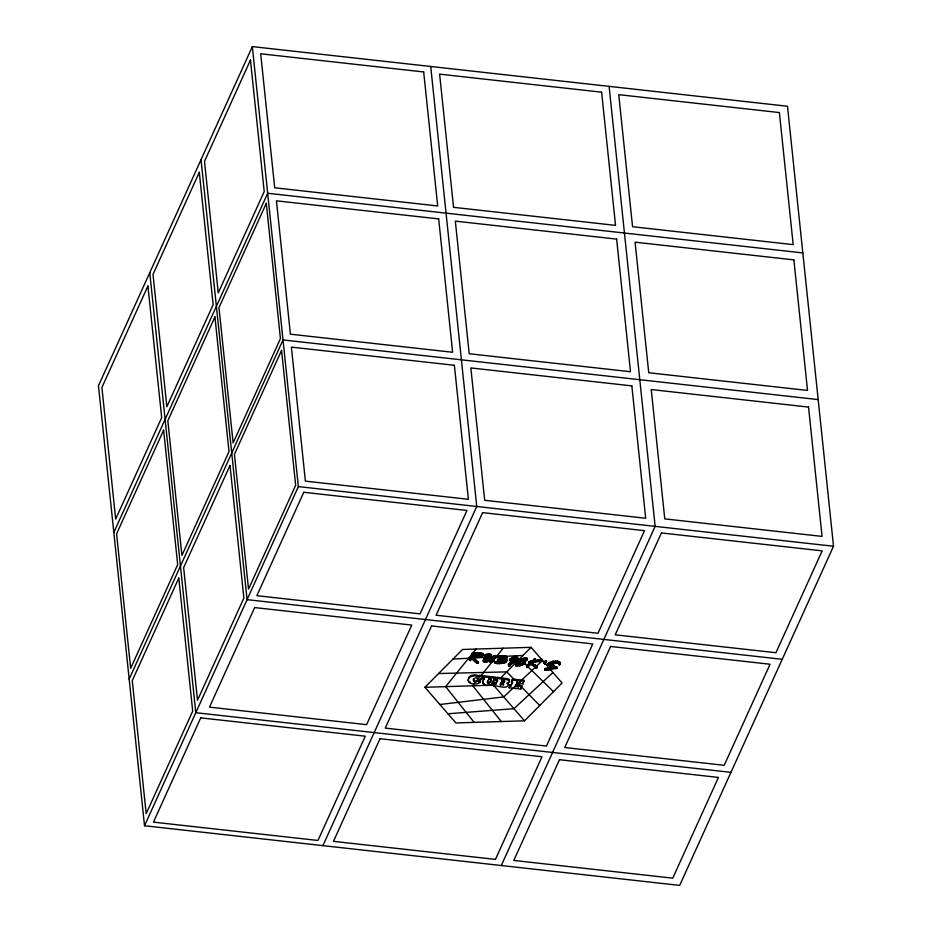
<?xml version="1.0" encoding="UTF-8"?>
<svg xmlns="http://www.w3.org/2000/svg" width="932" height="932" viewBox="0 0 932 932"><rect width="100%" height="100%" fill="white"/><g stroke="black" fill="none" stroke-linecap="round" stroke-linejoin="round"><path stroke-width="1.4" d="M505.971 660.613C484.605 664.376 508.534 664.178 505.575 659.658M506.064 661.697L506.158 660.019M553.154 666.578L544.777 668.593L544.731 669.957L549.088 669.922L557.033 668.069L553.911 668.407L555.181 667.405L553.992 666.543L554.004 665.285L548.843 664.038M555.181 667.405L554.004 665.285M522.468 661.091L523.027 662.536L523.9 662.244L523.854 660.497L522.468 661.091L524.192 660.974M473.025 657.549C487.285 668.442 466.99 660.415 475.471 657.142C478.99 658.213 488.053 655.394 480.819 653.157C476.998 651.631 465.045 654.509 475.996 654.217C477.883 654.509 481.914 654.381 482.24 655.988C480.597 656.955 474.108 655.406 476.532 654.672M506.356 661.219C502.791 657.584 487.995 664.097 499.785 663.596C504.13 663.293 510.468 662.186 503.863 658.435L505.33 658.213M495.008 661.86L495.172 663.188M511.983 657.98C509.734 661.743 508.511 660.345 512.111 657.444C514.406 655.522 520.184 656.606 517.074 660.147C512.495 662.769 503.886 671.308 512.006 661.266C513.101 660.077 517.854 658.551 515.885 657.13M510.783 663.176L510.689 662.128L512.006 661.266M523.761 663.328L525.322 662.337L517.027 664.469L520.673 661.603L520.464 659.378L522.433 658.656L522.619 659.728L522.118 658.924M486.061 655.161L485.922 656.536L484.861 656.617C483.673 653.518 492.399 652.493 491.502 655.872C481.308 661.51 485.001 664.679 490.838 657.806A2.085 1.27 -6 0 1 491.281 657.596L493.948 655.755L495.952 655.883L495.859 657.211L490.966 661.802L494.286 660.904L493.855 661.499L490.407 662.372L489.754 660.287M553.165 666.462L552.163 665.669M553.177 666.333C553.13 670.201 546.921 668.221 544.661 669.875M489.125 654.357C488.007 658.318 491.479 654.625 488.752 655.452L488.648 654.439C492.014 655.068 482.986 657.305 483.836 660.182C482.042 664.877 491.187 661.079 490.686 658.563M490.721 659.716L491.281 659.332L489.754 661.79M501.183 658.237L500.67 658.656C502.243 655.441 493.587 659.483 497.688 655.953C502.092 655.173 503.094 656.617 500.997 658.4C499.785 658.644 495.987 662.675 499.039 661.068C502.534 660.112 501.952 655.312 505.295 656.571M519.45 661.475L519.672 660.019L519.45 661.475L519.159 660.194L515.676 662.978L516.013 665.914L520.149 665.751L525.427 663.351L522.013 664.423M535.585 666.543C539.104 669.724 533.885 664.493 531.333 664.003L531.228 662.99L532.137 663.386L531.706 662.652M500.752 658.703C500.88 656.699 497.012 659.67 497.572 660.939M499.331 659.6L499.237 658.528M508.511 684.391L507.707 682.608M491.502 655.872C490.919 654.066 485.514 654.928 484.861 656.617M488.892 660.206L488.857 659.041L490.011 658.435M485.223 659.565L485.351 660.508M512.146 662.407L516.491 659.227L516.654 657.398M517.598 658.4L516.654 659.39M504.224 662.932L503.932 660.252L501.055 659.658L506.437 658.283L506.53 656.978M509.967 665.902L510.025 664.027M491.036 661.848L491.048 660.31M527.023 658.808L526.405 657.806L522.421 658.621M524.238 658.109C525.59 659.786 530.343 658.423 523.959 662.116M485.898 655.371L484.663 655.511M473.503 678.729C471.883 681.607 476.718 681.816 477.58 679.684L480.411 680.733L479.992 682.306A5.697 3.483 -6 0 1 477.767 683.564C474.33 684.927 465.802 683.494 468.808 678.38A6.582 4.019 -6 0 1 471.277 676.527L474.796 675.77L479.269 676.888L479.398 675.362L482.31 675.688L481.145 679.51L478.011 678.671C473.141 674.535 471.813 686.534 477.685 680.698L477.58 679.684M509.804 658.877L509.536 660.811M487.587 680.931C486.574 684.857 492.096 680.942 491.187 678.613L490.686 679.556L491.187 678.613M252.327 46.6L98.477 385.755L144.518 825.752L679.673 885.4L833.523 546.245L787.482 106.248L252.327 46.6L298.357 486.597L144.518 825.752M113.832 532.417L267.67 193.262L802.825 252.922M129.175 679.078L283.013 339.935L818.168 399.583M322.903 845.639L476.741 506.484L430.712 66.487M478.244 663.141L478.233 661.918M483.755 655.511L483.65 654.497M483.731 659.169L483.23 660.672M483.172 660.567L483.324 661.51M484.512 661.65L484.582 660.287M479.269 676.888L479.398 675.362M486.667 662.046L486.586 660.275L488.846 659.145M481.46 677.564L482.31 675.688M490.616 658.703L489.3 659.425M483.125 677.715L484.058 677.82L484.162 678.834L483.23 678.729L483.125 677.715L483.953 675.875L490.174 676.562L488.869 679.358C484.372 684.321 491.304 685.078 491.292 679.626M483.23 678.729L483.953 675.875M484.058 677.82L482.461 682.026L484.291 683.902M484.162 678.834C477.499 686.802 494.659 688.107 494.286 679.964L495.242 680.069L495.975 677.214L491.409 676.702L490.57 678.543M490.686 679.556L491.409 676.702M493.762 679.871L491.63 683.424M497.012 680.313L495.649 683.319L494.589 683.203L493.867 686.057C497.805 685.148 506.344 689.983 508.721 684.764L506.822 683.191L509.769 681.84L509.012 680.092L497.35 678.368L496.523 680.209L497.572 680.325L495.754 684.333L494.706 684.216L493.867 686.057M496.523 680.209L497.245 677.354L507.975 678.717L509.524 679.579L509.233 681.397M501.067 683.494L503.676 684.589L500.379 685.008L500.962 682.48M502.336 680.698L504.76 681.7L501.707 682.096L502.232 679.684M510.13 665.052L510.014 663.968M514.149 662.186L514.08 661.103M515.501 660.007L515.408 658.971M517.225 661.557C518.029 663.002 514.324 664.073 515.885 665.704M517.33 662.57L518.017 660.87M520.464 659.378L519.695 660.939L522.141 659.961M512.192 682.003L510.829 685.008L509.886 684.904L509.152 687.769L520.732 689.051L521.745 685.579L518.565 685.23L518.378 686.861L515.629 686.546L515.524 685.533L518.274 685.847M519.811 682.457L519.916 683.471L523.108 683.82L524.122 680.348L512.518 679.055L511.68 680.896L511.796 681.909L512.751 682.014L510.934 686.022L509.99 685.917L509.152 687.769M511.796 681.909L512.518 679.055M520.697 661.557C523.493 658.726 528.828 659.821 522.572 662.104M525.846 660.38C528.071 658.54 522.968 659.856 524.145 661.452M516.806 682.713L517.342 681.525L516.91 683.727L519.31 683.995L519.206 682.981L516.806 682.713L516.91 683.727M515.629 686.546L516.095 684.274M519.206 682.981L518.378 686.861M519.31 683.995L518.6 685.556L516.2 685.288M519.916 683.471L520.207 682.853L517.446 682.539M527.873 665.891L528.817 664.889M528.001 666.858L527.221 667.51L526.697 666.531L529.947 663.817L529.726 661.813L531.24 661.522M521.745 685.579L520.732 689.051M532.137 664.551L531.904 662.396M534.98 662.058L534.758 660.206L534.688 661.545L542.459 659.728L534.49 660.52L534.514 662.163L541.97 661.219L542.436 659.472M554.808 667.918L555.076 666.392M553.282 667.347L547.562 664.656L550.87 662.932L555.938 662.209L559.957 662.955L560.342 664.178L559.351 664.982L558.816 663.631L559.433 663.176M501.288 865.513L655.138 526.37L609.097 86.361M484.325 660.765L484.605 661.965M535.504 659.774L535.434 658.831L534.385 658.668L533.523 661.371L528.759 662.769L529.947 663.817M473.468 659.844L473.421 658.738L473.875 660.217M554.843 666.718L554.796 667.813M516.712 663.957L517.342 663.141M516.922 663.456L517.062 665.623L521.99 664.423M483.265 655.382C481.413 653.274 474.516 653.402 471.743 654.614M496.674 657.538C499.342 655.534 513.241 657.654 503.967 659.448M546.478 661.312C544.801 663.735 542.68 662.011 545.43 660.811C548.89 660.473 543.379 666.427 543.857 662M494.344 657.095L496.057 656.897M507.474 657.433L506.216 656.198L501.661 655.883M474.505 653.157L471.639 653.6M489.999 655.65L489.917 654.462M548.505 664.551C546.56 661.743 558.606 659.169 559.666 662.99M500.379 685.008L500.274 683.995L503.571 683.575M476.066 649.045L445.647 686.639L474.143 722.393M474.574 683.564L472.78 685.789L501.276 721.543M476.38 681.339L478.174 679.125M480.877 675.782L503.198 648.206M498.632 660.357L497.467 659.926M475.961 661.464L473.13 658.563M473.526 659.751C469.705 659.122 467.841 662.536 471.079 656.466M469.344 659.938L471.72 658.097L471.615 657.083M529.726 661.813L531.007 661.918M474.062 658.388C474.353 660.182 475.471 660.054 478.337 662.932M476.485 653.845C477.009 656.314 474.423 656.967 478.489 656.408M517.877 663.689L518.355 662.139M510.666 662.209L508.359 664.749M494.997 656.559L491.385 658.609A2.085 1.27 -6 0 0 490.943 658.831L490.209 659.495M480.411 680.733L479.875 681.292A5.697 3.483 -6 0 1 478.5 682.201M548.843 662.617L549.03 663.549M555.286 668.675C554.389 667.708 557.884 666.135 557.033 668.069M424.922 687.292L462.505 649.476L531.089 647.332L562.089 683.005L524.506 720.82L455.911 722.952L424.922 687.292L493.506 685.148L497.56 681.059M500.601 678.007L531.089 647.332M483.825 660.147L484.896 659.367L484.698 658.272M508.429 663.945L508.534 664.959M498.935 660.054L500.158 659.041M534.619 661.499C537.345 660.089 533.617 658.691 533.523 661.371M558.92 664.644L559.55 664.376L558.92 661.569M540.921 660.357L542.54 660.485L503.734 696.915L439.869 704.499M552.967 672.496L513.963 708.681L447.931 713.772M491.537 661.196L494.17 659.891L490.919 660.835M469.239 658.924L470.415 659.565M543.962 663.013L545.814 661.627L546.583 662.326M528.001 666.741L530.821 664.341L535.69 667.568M472.664 656.291C470.299 657.072 474.353 655.021 472.978 658.458M472.454 656.279L472.14 657.747L471.65 656.431M499.727 659.308L499.832 658.167M527.221 667.51L526.58 665.518L529.83 662.792L528.654 661.755L533.36 660.217M509.792 666.1L509.827 664.434M495.113 662.873L504.096 661.405L501.567 661.813M470.823 658.982L471.522 658.423M486.038 656.279L488.752 655.452M476.893 655.394C475.541 653.798 473.642 657.899 471.161 657.235M532.137 663.386L534.49 662.163M506.519 661.056L506.693 659.705L503.863 658.435M486.504 660.404L484.419 660.904M514.883 657.118L512.775 657.643M513.823 658.283L510.538 660.24M531.333 664.003C532.067 662.92 534.234 664.19 533.989 665.483M557.581 662.466L557.592 661.324M522.409 659.437L524.203 658.761M535.853 667.871C537.682 666.45 536.401 665.553 533.885 664.469M550.381 665.46C545.5 663.607 557.487 662.617 559.049 663.642M509.431 659.798L515.384 657.491L517.248 657.736L517.936 659.029L517.749 657.945M489.312 656.349L484.896 659.367M501.812 657.596L501.824 655.813M493.308 661.172L493.203 660.159M520.592 665.553L520.464 664.446L518.448 665.075M475.576 655.382L475.53 653.868L475.658 655.149M485.642 660.578L485.956 661.545M501.707 682.096L501.602 681.082L504.445 680.966M486.003 661.289L486.982 660.858M554.691 666.928L554.016 667.3M523.481 663.374L521.419 664.178M487.716 660.415L488.729 659.844M518.949 664.399L519.054 665.413M501.672 656.745L500.845 657.328L502.301 657.351M482.345 654.52L478.442 655.452M549.367 663.234L550.439 662.897L550.556 663.91M498.014 661.918L501.3 661.732M497.106 663.666L497.327 661.464M513.847 658.283L516.841 658.784M525.054 658.47L526.452 658.446M471.755 657.456L472.769 657.305M522.025 665.122L521.757 663.386M549.554 664.376L549.822 665.937M548.377 668.034L548.482 669.048M488.601 655.406L488.485 654.392L486.9 654.8M549.321 668.803L550.428 668.582M506.635 657.992L503.059 657.677M550.532 665.436L554.132 666.368M490.197 661.312L490.745 661.336M554.039 666.566L553.876 665.53M475.448 653.181L474.936 654.229M498.981 661.126L501.742 660.765M510.002 659.891L510.433 659.227M509.932 662.629L510.037 663.642M523.912 663.724L523.866 662.699M554.225 665.483L554.4 666.485M554.097 667.394L556.823 666.939L556.928 667.953M508.814 666.042L508.709 665.029L509.688 664.551M496.57 656.524L502.197 656.338M505.412 657.514L501.696 658.12M531.648 661.009L531.089 661.126M531.753 662.035L531.193 662.139M546.024 668.722L548.832 668.43L546.024 668.722L546.129 669.735L548.936 669.444L546.129 669.735M558.816 663.631L560.027 663.619L559.561 661.976M482.869 653.728L483.067 654.718M522.514 660.45L522.211 658.703M536.063 666.962L536.215 667.976M524.273 659.215L522.619 659.728M550.428 664.423L550.591 665.436M452.975 659.052L523.038 655.429M477.767 654.311L477.662 653.297L480.434 653.775M438.576 673.545L506.682 671.879L514.825 680.174M517.132 664.609L516.91 665.576M298.357 486.597L833.523 546.245M782.239 659.297L247.073 599.649L201.044 159.652M514.615 656.641L514.79 657.654M515.384 657.491L515.279 656.477M558.023 662.419L557.918 661.405M503.14 657.363L503.035 656.349M544.463 662.734L544.614 663.747M523.819 661.103L523.9 662.244M550.125 664.399L550.136 665.448M552.746 665.949L552.921 666.974M502.791 662.209L503.047 663.234M555.961 668.57L555.856 667.557M548.68 667.941L548.89 668.966M503.303 663.106L503.187 662.093M516.142 664.982L516.864 665.203M549.577 668.792L549.717 669.805M509.338 665.145L509.489 666.17M479.502 676.376L482.415 676.702M484.069 676.888L490.279 677.576M491.513 677.715L496.08 678.228M512.623 680.069L524.227 681.362M488.764 678.345L489.44 679.416M494.181 678.95L495.137 679.055L495.242 680.069M496.418 679.195L497.467 679.312M518.67 686.243L521.85 686.593M730.956 772.348L195.802 712.7L149.761 272.703M530.459 664.586L530.355 662.419M550.346 665.04L549.402 664.842L549.507 665.856M495.265 656.559L495.16 655.546M515.012 656.536L515.245 657.596M484.628 658.4L484.78 659.425M477.685 680.698L480.516 681.746M495.521 656.559L495.405 655.546M503.245 661.86L503.245 660.893M470.38 682.259L468.645 681.164M480.959 653.181L481.098 654.206M486.259 660.345L486.387 661.382M473.945 659.402L473.91 658.283M515.641 664.609L516.013 665.914M479.467 653.647L479.467 654.602M480.062 654.695L479.992 653.017M477.883 654.381L477.906 653.437M479.165 675.875L474.691 674.756L471.173 675.514A6.582 4.019 -6 0 0 468.703 677.366L468.179 680.465M478.932 655.336L479.153 656.431M553.608 665.203L553.771 666.264M551.185 664.621L551.325 665.658M531.636 663.922L533.5 665.308M483.557 655.278L483.428 654.066M521.862 660.835L553.515 691.637M516.852 682.247L519.905 685.346M521.943 687.42L539.71 705.512M493.506 685.148L524.506 720.82M559.852 661.941L559.957 662.955M471.72 658.097L471.056 656.221L475.448 654.194M519.345 661.522L518.122 662.104M535.189 666.077L535.085 665.064M502.872 656.396L502.93 657.91M491.001 660.404L491.129 661.499M547.445 663.619L547.562 664.656M548.459 663.84L548.564 664.854M552.257 666.613L552.082 665.588M560.249 662.64L560.342 664.178M559.317 661.72L559.421 662.734M559.445 663.363L559.55 664.376M559.247 663.968L559.351 664.982M558.641 661.592L558.909 662.617M558.408 661.464L558.513 662.477M558.198 661.51L558.303 662.524M557.744 661.312L557.849 662.326M555.961 661.266L556.066 662.291M556.532 667.394L556.637 668.407M555.833 661.196L555.938 662.209M555.251 661.301L555.367 662.314M553.422 661.464L553.526 662.477M553.177 661.429L553.282 662.442M552.932 661.522L553.037 662.536M552.594 661.522L552.699 662.536M553.107 665.052L553.049 666.124M552.42 661.638L552.525 662.652M551.814 664.679L551.93 665.693M551.628 664.702L551.732 665.716M551.488 664.621L551.593 665.634M550.777 662.838L550.882 663.852M550.928 664.504L551.033 665.518M550.602 662.792L550.707 663.805M550.206 662.908L550.311 663.922M550.358 667.766L550.462 668.78M549.845 664.306L550.055 666.019M549.507 664.271L549.612 665.285M547.981 664.353L548.086 665.366M547.993 668.442L548.098 669.456M546.001 660.567L546.105 661.58M545.709 660.613L545.814 661.627M544.661 661.452L544.894 663.619M544.311 661.557L544.486 663.759M544.777 668.593L544.894 669.607M542.063 659.355L542.179 660.369M541.469 659.413L541.69 660.462M540.047 659.681L540.164 660.695M539.197 659.74L539.302 660.753M538.894 659.844L538.999 660.858M538.428 659.844L538.533 660.858M538.079 659.984L538.183 660.998M537.17 666.264L537.321 667.627M536.879 666.846L536.983 667.86M535.818 665.471L535.935 666.485M535.644 665.483L535.749 666.497M534.665 658.574L534.77 659.588M535.446 666.601L535.551 667.615M534.385 658.668L534.49 659.681M534.257 661.114L534.362 662.128M532.859 664.866L532.755 663.852L532.743 664.866M532.475 663.677L532.58 664.691M528.91 661.569L529.015 662.594M528.654 661.755L528.759 662.769M528.91 663.549L529.015 664.563M526.941 659.017L527.058 660.031M526.755 657.887L526.883 658.901M527.524 666.415L527.629 667.428M526.615 657.922L526.72 658.936M526.405 657.806L526.51 658.819M525.403 659.588L525.52 660.602M525.159 662.256L525.403 663.549M523.982 658.109L524.087 659.122M524.518 662.337L524.623 663.351M523.889 658.901L523.994 659.914M524.18 662.524L524.355 663.549M523.702 658.912L523.807 659.926M524.029 662.559L524.134 663.572M523.493 660.089L523.236 659.052L523.271 660.182M523.726 662.699L523.831 663.724M523.26 662.873L523.516 663.91M522.922 661.522L523.027 662.536M522.584 663.106L522.829 664.819M522.537 663.805L522.642 664.831M521.652 659.868L521.757 660.881M521.524 659.856L521.652 660.939M521.792 664.073L521.897 665.098M523.003 682.807L523.108 683.82M520.207 659.623L520.405 660.672M520.732 664.481L520.837 665.506M519.986 660.823L520.079 661.988M519.718 664.761L519.707 665.844M518.11 662.407L518.215 663.421M518.204 664.563L518.308 665.576M517.132 658.889L517.19 660.077M517.446 662.838L517.633 663.957M516.386 658.213L516.491 659.227M515.571 657.095L515.676 658.12M515.373 659.064L515.384 660.171M514.883 659.308L515.023 660.427M514.697 660.858L514.802 661.871M514.208 657.153L514.313 658.167M514.452 660.835L514.336 659.821L514.394 660.87M513.718 657.27L513.928 658.318M514.115 659.879L514.219 660.893M512.845 661.906L512.95 662.92M511.68 661.475L511.785 662.489M511.447 662.978L511.552 664.003M511.412 664.027L511.179 662.978L511.26 664.19M510.654 658.842L510.736 660.567M510.526 662.233L510.631 663.246M510.596 663.701L510.713 664.714M510.829 685.008L510.934 686.022M509.886 684.904L509.99 685.917M506.693 659.705L506.798 660.718M506.332 657.27L506.437 658.283M506.554 659.658L506.659 660.683M505.96 659.949L506.274 661.534M505.773 660.695L505.878 661.708M503.863 656.443L503.967 657.456M503.688 656.326L503.793 657.34M504.224 661.953L504.328 662.967M503.362 656.408L503.466 657.421M503.478 660.87L503.583 661.883M503.094 660.811L503.198 661.825M502.732 662.582L502.628 661.569L502.616 662.57M504.107 681.164L504.212 682.177M501.067 656.326L501.171 657.34M500.997 658.4L500.659 656.338M503.292 683.925L503.397 684.938M500.356 657.747L500.461 658.761M499.902 658.05L500.018 659.075M499.913 661.837L500.018 662.85M499.785 661.895L499.902 662.908M499.004 655.942L499.063 657.363M499.377 660.672L499.634 661.72M498.865 655.883L498.935 657.328M499.424 662.617L499.529 663.631M498.084 660.765L498.189 661.778M497.851 660.683L497.956 661.697M496.849 656.85L496.954 657.864M495.032 655.569L495.137 656.582M497.245 677.354L497.35 678.368M494.892 655.546L495.113 657.596M495.242 662.163L495.346 663.176M494.17 659.891L494.286 661.068M493.552 655.953L493.657 656.967M493.983 659.821L494.088 660.835M493.75 660.485L493.855 661.499M493.296 658.074L493.401 659.099M493.226 657.957L493.273 659.215M492.923 658.26L493.063 659.437M495.649 683.319L495.754 684.333M492.014 657.072L492.143 658.155M494.589 683.203L494.706 684.216M491.956 659.274L492.026 660.415M491.781 659.448L491.886 660.462M491.385 659.856L491.49 660.87M490.465 661.312L490.71 662.384M489.591 654.392L489.708 655.406M490.302 661.359L490.407 662.372M489.521 654.299L489.661 656.116M489.265 654.415L489.417 656.058M488.764 653.973L488.974 655.01M488.881 655.324L488.985 656.338M488.636 659.157L488.741 660.171M487.949 654.509L488.053 655.522M486.702 660.136L486.807 661.149M485.817 655.522L485.922 656.536M488.694 682.667L488.799 683.68M485.234 655.72L485.339 656.734M487.564 682.527L487.669 683.54M484.407 658.423L484.524 659.437M483.184 653.833L483.324 654.963M482.485 653.518L482.59 654.532M482.31 653.53L482.555 655.72M482.019 653.379L482.124 654.392M481.914 653.379L482.24 655.988M481.821 653.32L481.926 655.312M480.481 653.111L480.586 654.124M480.283 653.146L480.388 654.159M479.735 653.052L479.84 654.066M479.572 655.359L479.677 656.373M479.188 653.6L479.293 654.614M479.036 653.53L479.141 654.544M479.234 655.336L479.339 656.349M478.722 652.959L478.885 654.544M478.489 652.854L478.78 654.485M478.722 655.336L478.827 656.349M481.029 678.496L481.145 679.51M477.638 656.093L477.743 657.107M476.998 656.116L477.102 657.13M476.485 656.105L476.602 657.118M476.159 653.693L476.264 654.707M475.786 652.843L475.891 653.856M476.019 655.441L476.124 656.454M475.646 652.796L475.844 654.73M476.543 661.848L476.648 663.083M475.728 656.151L475.833 657.165M478.011 678.158L478.116 679.172M475.064 653.146L475.169 654.159M475.122 656.186L475.227 657.2M474.644 652.854L474.749 653.868M474.912 656.116L475.017 657.13M474.516 652.796L474.505 654.136M474.004 653.192L474.26 654.241M472.955 653.448L473.06 654.462M472.559 653.693L472.664 654.707M472.035 653.74L472.14 654.753M472.303 656.338L472.408 657.351M472.035 656.734L472.14 657.747M470.299 659.681L470.404 660.695M469.402 659.483L469.507 660.497M199.297 172.292L153.011 274.334L166.863 406.725L213.148 304.682L199.297 172.292M147.92 286.019L101.903 387.479L115.673 519.089L161.69 417.641L147.92 286.019M250.463 60.056L204.492 161.387L218.251 292.869L264.222 191.526L250.463 60.056M214.919 316.927L167.83 420.74L181.926 555.425L229.016 451.612L214.919 316.927M266.284 203.316L218.973 307.618L233.128 442.933L280.439 338.631L266.284 203.316M163.613 430.153L116.593 533.815L130.666 668.302L177.686 564.641L163.613 430.153M281.557 350.432L234.433 454.338L248.529 589.152L295.665 485.246L281.557 350.432M178.781 578.096L132.262 680.64L146.184 813.683L192.703 711.139L178.781 578.096M230.018 465.429L183.639 567.646L197.514 700.258L243.881 598.041L230.018 465.429M200.741 717.861L153.442 822.129L317.963 840.466L365.262 736.198L200.741 717.861M303.785 492.271L256.871 595.676L420.041 613.862L466.955 510.456L303.785 492.271M254.657 607.571L209.49 707.143L366.602 724.665L411.781 625.081L254.657 607.571M380.035 738.703L333.47 841.34L495.44 859.397L541.993 756.761L380.035 738.703M482.625 512.623L436.083 615.225L597.971 633.271L644.513 530.669L482.625 512.623M431.586 625.943L385.254 728.09L546.443 746.066L592.787 643.907L431.586 625.943M661.417 532.941L615.213 634.808L775.948 652.726L822.164 550.859L661.417 532.941M610.588 646.47L564.745 747.522L724.211 765.3L770.053 664.236L610.588 646.47M559.491 759.708L513.788 860.446L672.753 878.165L718.444 777.428L559.491 759.708M525.007 662.675L525.054 663.794L525.007 662.675M529.83 662.827C530.39 664.551 533.034 661.161 529.83 662.827M423.676 71.962L260.692 53.788L274.707 187.798L437.69 205.96L423.676 71.962M601.606 92.186L439.613 74.141L453.546 207.323L615.539 225.381L601.606 92.186M779.373 112.562L618.743 94.656L632.56 226.721L793.19 244.627L779.373 112.562M438.669 218.904L276.454 200.823L290.411 334.18L452.614 352.261L438.669 218.904M616.635 239.105L455.329 221.129L469.204 353.741L630.51 371.728L616.635 239.105M793.878 259.877L635.076 242.18L648.742 372.742L807.531 390.438L793.878 259.877M454.373 365.286L291.378 347.123L305.393 481.133L468.388 499.296L454.373 365.286M631.838 385.883L470.846 367.93L484.687 500.309L645.69 518.25L631.838 385.883M808.533 407.074L651.235 389.541L664.772 518.879L822.071 536.401L808.533 407.074"/></g></svg>
